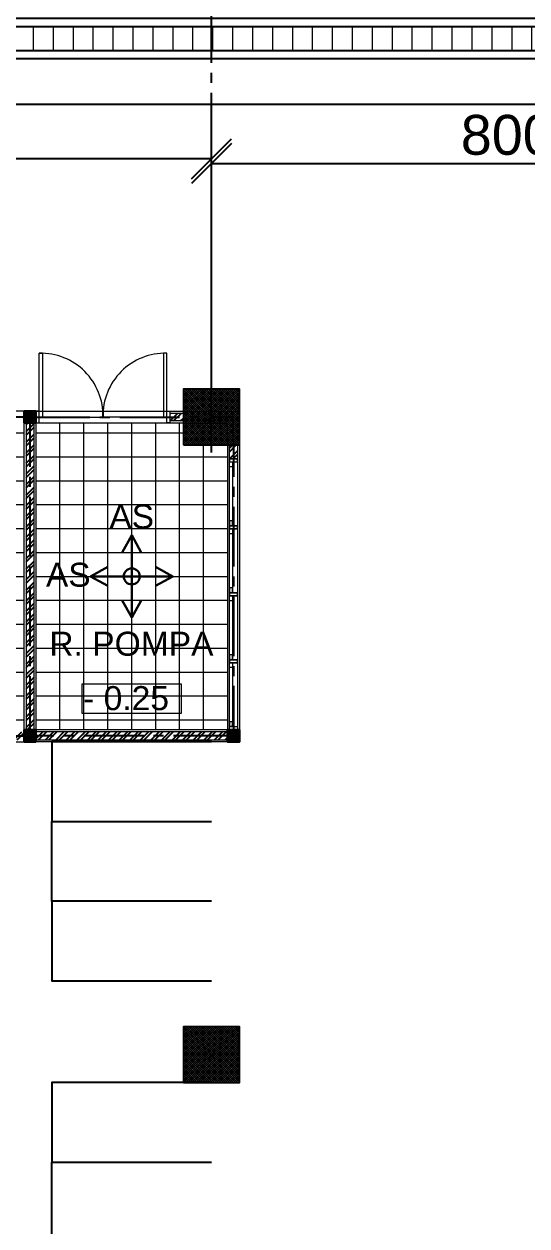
# Model space of a CAD drawing. Header units: inches. Extents: x 249 to 1192, y -18 to 440.
# Drawn here: x 435.16 to 441.46, y 263.44 to 278.52 of the extents above; entities that cross this region are included whole.
import ezdxf

# ---------------------------------------------------------------- set-up
doc = ezdxf.new("R2010")
doc.units = ezdxf.units.IN
doc.header["$MEASUREMENT"] = 0
doc.linetypes.add('CENTER2', pattern=[1.125, 0.75, -0.125, 0.125, -0.125])
for name, color, linetype, lineweight in [('ARSIR BETON', 8, 'Continuous', 0), ('DIMENSI', 85, 'Continuous', 20), ('DINDING', 6, 'Continuous', 0), ('DINDING2', 137, 'Continuous', 20), ('KERAMIKK', 142, 'Continuous', 5), ('kol', 1, 'Continuous', 30), ('KUSEN', 16, 'Continuous', 15), ('NOT', 7, 'Continuous', 9), ('TEXT (KET. RUANG)', 7, 'Continuous', 5)]:
    doc.layers.add(name, color=color, linetype=linetype, lineweight=lineweight)
for name, color, linetype in [('ARSIR DINDING', 64, 'Continuous'), ('AS', 15, 'CENTER2'), ('KENDARAAN', 9, 'Continuous'), ('KOLOM', 5, 'Continuous'), ('SALURAN', 117, 'Continuous')]:
    doc.layers.add(name, color=color, linetype=linetype)
doc.styles.get("Standard").update_dxf_attribs({"font": 'arial.ttf'})
doc.dimstyles.new('UK. GDG PERTEMUAN', dxfattribs={"dimtxt": 0.5, "dimasz": 0.5, "dimexe": 0.5, "dimexo": 0.05, "dimgap": 0.1, "dimtad": 2, "dimdec": 0, "dimlfac": 100, "dimzin": 0, "dimdsep": 46, "dimtxsty": 'Standard', "dimblk": 'OBLIQUE', "dimcen": 0.09, "dimclrd": 8, "dimclre": 256, "dimclrt": 256, "dimadec": 0, "dimazin": 0, "dimtfac": 1, "dimtdec": 0, "dimtofl": 0, "dimtmove": 0, "dimatfit": 3, "dimldrblk": 'OBLIQUE', "dimfxl": 0, "dimtolj": 1, "dimtzin": 0, "dimarcsym": 0})

# ---------------------------------------------------------------- blocks, each defined once
blk = doc.blocks.new('K1')
at = {"layer": 'ARSIR BETON'}
h = blk.add_hatch(dxfattribs=at)
h.set_pattern_fill('ANSI37', color=256, scale=0.15, style=0)
h.set_pattern_definition([(45, (258.37489, 277.120751), (-0.01325825, 0.01325825), []), (135, (258.37489, 277.120751), (-0.01325825, -0.01325825), [])])
h.paths.add_polyline_path([(259.125, 277.171), (259.125, 277.871), (258.425, 277.871), (258.425, 277.171)])
at = {"layer": 'KOLOM'}
blk.add_lwpolyline([(258.425, 277.171), (259.125, 277.171), (259.125, 277.871), (258.425, 277.871)], close=True, dxfattribs=at)
for points in [[(258.725, 277.571), (258.825, 277.471)], [(258.725, 277.471), (258.825, 277.571)]]:
    blk.add_lwpolyline(points, dxfattribs=at)
blk = doc.blocks.new('P1')
for points in [[(-56.664, 234.186), (-56.664, 234.986), (-56.624, 234.986), (-56.624, 234.186), (-56.664, 234.186)], [(-55.064, 234.186), (-55.064, 234.986), (-55.104, 234.986), (-55.104, 234.186), (-55.064, 234.186)], [(-56.664, 234.186), (-55.864, 234.186)], [(-55.064, 234.186), (-55.864, 234.186)]]:
    blk.add_lwpolyline(points)
for points in [[(-56.704, 234.111), (-56.664, 234.111), (-56.664, 234.261), (-56.704, 234.261)], [(-55.024, 234.111), (-55.064, 234.111), (-55.064, 234.261), (-55.024, 234.261)]]:
    blk.add_lwpolyline(points, close=True)
for centre, start, end in [((-56.644, 234.206), 358.5312, 91.4688), ((-55.084, 234.206), 88.5312, 181.4688)]:
    blk.add_arc(centre, 0.78, start, end)
blk = doc.blocks.new('K2')
at = {"layer": 'ARSIR BETON'}
h = blk.add_hatch(dxfattribs=at)
h.set_pattern_fill('ANSI37', color=256, scale=0.1, style=0)
h.set_pattern_definition([(45, (-38.743626, 268.082874), (-0.0088388, 0.0088388), []), (135, (-38.743626, 268.082874), (-0.0088388, -0.0088388), [])])
h.paths.add_polyline_path([(-38.594, 268.233), (-38.744, 268.233), (-38.744, 268.083), (-38.594, 268.083)])
at = {"layer": 'KOLOM'}
blk.add_lwpolyline([(-38.744, 268.083), (-38.594, 268.083), (-38.594, 268.233), (-38.744, 268.233)], close=True, dxfattribs=at)
blk = doc.blocks.new('_Oblique')
at = {"color": 0, "linetype": 'ByBlock', "lineweight": -2}
blk.add_line((-0.5, -0.5), (0.5, 0.5), dxfattribs=at)
blk = doc.blocks.new('*D453')
at = {"layer": 'DEFPOINTS', "color": 0}
for p in [(445.507, 276.774), (437.507, 274.32), (445.507, 274.32)]:
    blk.add_point(p, dxfattribs=at)
at = {"layer": 'DIMENSI', "lineweight": -2}
for p, q in [((437.507, 274.37), (437.507, 277.274)), ((445.507, 274.37), (445.507, 277.274))]:
    blk.add_line(p, q, dxfattribs=at)
at = {"layer": 'DIMENSI', "color": 8, "lineweight": -2}
blk.add_line((437.507, 276.774), (445.507, 276.774), dxfattribs=at)
at = {"layer": 'DIMENSI', "color": 8, "lineweight": -2, "xscale": 0.5, "yscale": 0.5, "zscale": 0.5, "rotation": 180}
blk.add_blockref('_Oblique', (437.507, 276.774), dxfattribs=at)
at = {"layer": 'DIMENSI', "color": 8, "lineweight": -2, "xscale": 0.5, "yscale": 0.5, "zscale": 0.5}
blk.add_blockref('_Oblique', (445.507, 276.774), dxfattribs=at)
at = {"layer": 'DIMENSI', "insert": (441.507, 277.129), "char_height": 0.5, "attachment_point": 5}
blk.add_mtext('\\A1;800.0', dxfattribs=at)
blk = doc.blocks.new('*D458')
at = {"layer": 'DEFPOINTS', "color": 0}
for p in [(429.507, 276.831), (429.507, 273.095), (437.507, 273.095)]:
    blk.add_point(p, dxfattribs=at)
at = {"layer": 'DIMENSI', "lineweight": -2}
for p, q in [((429.507, 273.145), (429.507, 277.331)), ((437.507, 273.145), (437.507, 277.331))]:
    blk.add_line(p, q, dxfattribs=at)
at = {"layer": 'DIMENSI', "color": 8, "lineweight": -2}
blk.add_line((437.507, 276.831), (429.507, 276.831), dxfattribs=at)
at = {"layer": 'DIMENSI', "color": 8, "lineweight": -2, "xscale": 0.5, "yscale": 0.5, "zscale": 0.5, "rotation": 180}
blk.add_blockref('_Oblique', (429.507, 276.831), dxfattribs=at)
at = {"layer": 'DIMENSI', "color": 8, "lineweight": -2, "xscale": 0.5, "yscale": 0.5, "zscale": 0.5}
blk.add_blockref('_Oblique', (437.507, 276.831), dxfattribs=at)
at = {"layer": 'DIMENSI', "insert": (433.507, 277.187), "char_height": 0.5, "attachment_point": 5}
blk.add_mtext('\\A1;800.0', dxfattribs=at)
blk = doc.blocks.new('*D460')
at = {"layer": 'DEFPOINTS', "color": 0}
for p in [(480.507, 277.518), (429.507, 275.87), (480.507, 275.822)]:
    blk.add_point(p, dxfattribs=at)
at = {"layer": 'DIMENSI', "lineweight": -2}
for p, q in [((429.507, 275.92), (429.507, 278.018)), ((480.507, 275.872), (480.507, 278.018))]:
    blk.add_line(p, q, dxfattribs=at)
at = {"layer": 'DIMENSI', "color": 8, "lineweight": -2}
blk.add_line((429.507, 277.518), (480.507, 277.518), dxfattribs=at)
at = {"layer": 'DIMENSI', "color": 8, "lineweight": -2, "xscale": 0.5, "yscale": 0.5, "zscale": 0.5, "rotation": 180}
blk.add_blockref('_Oblique', (429.507, 277.518), dxfattribs=at)
at = {"layer": 'DIMENSI', "color": 8, "lineweight": -2, "xscale": 0.5, "yscale": 0.5, "zscale": 0.5}
blk.add_blockref('_Oblique', (480.507, 277.518), dxfattribs=at)
at = {"layer": 'DIMENSI', "insert": (455.007, 277.873), "char_height": 0.5, "attachment_point": 5}
blk.add_mtext('\\A1;5100.0', dxfattribs=at)

msp = doc.modelspace()

# ---------------------------------------------------------------- hatches: boundary and pattern name
at = {"layer": 'ARSIR DINDING'}
h = msp.add_hatch(dxfattribs=at)
h.set_pattern_fill('ANSI32', color=256, scale=0.25, style=0)
h.set_pattern_definition([(45, (429.85718, 269.54204), (-0.0662913, 0.0662913), []), (45, (429.90137, 269.54204), (-0.0662913, 0.0662913), [])])
h.paths.add_polyline_path([(433.4774, 273.542), (429.8572, 273.542), (429.8572, 273.642), (433.4774, 273.642)])
h.paths.add_polyline_path([(435.1824, 269.667), (435.2824, 269.667), (435.2824, 273.517), (435.1824, 273.517)])
h.paths.add_polyline_path([(437.7074, 269.642), (435.3074, 269.642), (435.3074, 269.5421), (437.7074, 269.5421)])
h.paths.add_polyline_path([(430.5578, 269.642), (435.1574, 269.642), (435.1574, 269.542), (430.5578, 269.542)])
h = msp.add_hatch(dxfattribs=at)
h.set_pattern_fill('ANSI32', color=256, scale=0.25, style=0)
h.set_pattern_definition([(45, (436.987405, 273.54204), (-0.06629, 0.06629), []), (45, (437.0316, 273.54204), (-0.06629, 0.06629), [])])
h.paths.add_polyline_path([(436.9874, 273.642), (437.1574, 273.642), (437.1574, 273.542), (436.9874, 273.542)])
h = msp.add_hatch(dxfattribs=at)
h.set_pattern_fill('ANSI32', color=256, scale=0.25, style=0)
h.set_pattern_definition([(45, (437.73243, 273.06791), (-0.06629, 0.06629), []), (45, (437.77663, 273.06791), (-0.06629, 0.06629), [])])
h.paths.add_polyline_path([(437.8324, 273.242), (437.7824, 273.242), (437.7824, 273.0679), (437.8324, 273.0679)])
h.paths.add_polyline_path([(437.7824, 273.242), (437.7324, 273.242), (437.7324, 273.0679), (437.7824, 273.0679)])
at = {"layer": 'DINDING2'}
h = msp.add_hatch(dxfattribs=at)
h.set_pattern_fill('_USER', color=23, scale=0.25, angle=90, style=0, pattern_type=0)
h.set_pattern_definition([(90, (444.02546, 278.19204), (-0.25, 2e-17), [])])
h.paths.add_polyline_path([(427.5577, 278.492), (427.5577, 278.192), (480.8572, 278.192), (480.8572, 278.492)])
at = {"layer": 'KERAMIKK'}
h = msp.add_hatch(dxfattribs=at)
h.set_pattern_fill('_USER', color=256, scale=0.3, style=0, double=1, pattern_type=0)
h.set_pattern_definition([(0, (432.2323, 271.59205), (0, 0.3), []), (90, (432.2323, 271.59205), (-0.3, 2e-17), [])])
h.paths.add_polyline_path([(429.8572, 273.242), (429.8572, 273.517), (435.1574, 273.517), (435.1574, 269.6671), (429.3072, 269.667), (429.3072, 273.242)])
h = msp.add_hatch(dxfattribs=at)
h.set_pattern_fill('_USER', color=256, scale=0.3, style=0, double=1, pattern_type=0)
h.set_pattern_definition([(0, (436.50743, 271.59204), (0, 0.3), []), (90, (436.50743, 271.59204), (-0.3, 2e-17), [])])
edge = h.paths.add_edge_path()
edge.add_line((435.3074, 273.517), (437.1574, 273.517))
edge.add_line((437.1574, 273.517), (437.1574, 273.242))
edge.add_line((437.1574, 273.242), (437.7074, 273.242))
edge.add_line((437.7074, 273.242), (437.7074, 269.667))
edge.add_line((437.7074, 269.667), (435.3074, 269.6672))
edge.add_line((435.3074, 269.6672), (435.3077, 273.517))

# ---------------------------------------------------------------- linework, layer by layer
at = {"layer": 'AS'}
msp.add_lwpolyline([(437.5074, 276.9105), (437.5074, 278.7913)], dxfattribs=at)
for points in [[(429.2322, 269.592), (435.2324, 269.592), (435.2324, 273.592), (429.2322, 273.592)], [(437.7824, 269.592), (435.2324, 269.5921), (435.2324, 273.592), (437.7824, 273.592)]]:
    msp.add_lwpolyline(points, close=True, dxfattribs=at)
at = {"layer": 'DINDING'}
for points in [[(429.1572, 269.517), (435.3074, 269.517), (435.3074, 273.667), (429.1572, 273.667)], [(437.8574, 269.517), (435.1574, 269.5171), (435.1574, 273.667), (437.8574, 273.667)], [(437.7074, 269.667), (435.3074, 269.6671), (435.3074, 273.517), (437.7074, 273.517)]]:
    msp.add_lwpolyline(points, close=True, dxfattribs=at)
at = {"layer": 'DINDING2'}
for points in [[(436.9874, 273.642), (437.1574, 273.642), (437.1574, 273.542), (436.9874, 273.542)], [(435.1824, 269.667), (435.2824, 269.667), (435.2824, 273.517), (435.1824, 273.517)], [(437.7324, 273.242), (437.8324, 273.242), (437.8324, 269.642), (437.7324, 269.642)], [(437.7074, 269.642), (435.3074, 269.642), (435.3074, 269.5421), (437.7074, 269.5421)]]:
    msp.add_lwpolyline(points, close=True, dxfattribs=at)
at = {"layer": 'KENDARAAN'}
for points in [[(437.5072, 269.5171), (435.5072, 269.5171), (435.5072, 268.5171), (437.5072, 268.5171)], [(437.5072, 267.5171), (435.5072, 267.5171), (435.5072, 268.5171), (437.5072, 268.5171)], [(437.5072, 267.5171), (435.5072, 267.5171), (435.5072, 266.5171), (437.5072, 266.5171)], [(437.5072, 265.242), (435.5072, 265.242), (435.5072, 264.242), (437.5072, 264.242)], [(437.5072, 263.242), (435.5072, 263.242), (435.5072, 264.242), (437.5072, 264.242)]]:
    msp.add_lwpolyline(points, dxfattribs=at)
at = {"layer": 'kol'}
for q in [(436.5074, 272.1084), (435.9923, 271.5921), (437.0226, 271.5921), (436.5074, 271.0757)]:
    msp.add_line((436.5074, 271.5921), q, dxfattribs=at)
for points in [[(436.3884, 271.8924), (436.5074, 272.1084), (436.6265, 271.8924)], [(436.2083, 271.7111), (435.9923, 271.5921), (436.2083, 271.473)], [(436.8066, 271.7111), (437.0226, 271.5921), (436.8066, 271.473)], [(436.3884, 271.2917), (436.5074, 271.0757), (436.6265, 271.2917)]]:
    msp.add_lwpolyline(points, dxfattribs=at)
msp.add_circle((436.5074, 271.5921), 0.1, dxfattribs=at)
at = {"layer": 'KUSEN'}
for points in [[(437.7324, 273.0279), (437.8324, 273.0279), (437.8324, 273.0679), (437.7324, 273.0679)], [(437.8324, 272.1877), (437.7324, 272.1877), (437.7324, 273.0679), (437.8324, 273.0679)], [(437.7324, 273.0679), (437.8324, 273.0679), (437.8324, 269.6671), (437.7324, 269.6671)], [(437.7724, 272.2277), (437.7324, 272.2277), (437.7324, 273.0279), (437.7724, 273.0279)], [(437.7324, 272.1877), (437.8324, 272.1877), (437.8324, 272.2277), (437.7324, 272.2277)], [(437.8324, 271.3475), (437.7324, 271.3475), (437.7324, 272.2277), (437.8324, 272.2277)], [(437.7324, 272.2277), (437.8324, 272.2277), (437.8324, 272.1877), (437.7324, 272.1877)], [(437.7724, 271.3875), (437.7324, 271.3875), (437.7324, 272.1877), (437.7724, 272.1877)], [(437.7324, 271.3475), (437.8324, 271.3475), (437.8324, 271.3875), (437.7324, 271.3875)], [(437.8324, 270.5073), (437.7324, 270.5073), (437.7324, 271.3875), (437.8324, 271.3875)], [(437.7324, 271.3875), (437.8324, 271.3875), (437.8324, 271.3475), (437.7324, 271.3475)], [(437.7724, 270.5473), (437.7324, 270.5473), (437.7324, 271.3475), (437.7724, 271.3475)], [(437.7324, 270.5073), (437.8324, 270.5073), (437.8324, 270.5473), (437.7324, 270.5473)], [(437.8324, 269.6671), (437.7324, 269.6671), (437.7324, 270.5473), (437.8324, 270.5473)], [(437.7324, 270.5473), (437.8324, 270.5473), (437.8324, 270.5073), (437.7324, 270.5073)], [(437.7724, 269.7071), (437.7324, 269.7071), (437.7324, 270.5073), (437.7724, 270.5073)], [(437.7324, 269.7071), (437.8324, 269.7071), (437.8324, 269.6671), (437.7324, 269.6671)]]:
    msp.add_lwpolyline(points, close=True, dxfattribs=at)
for points in [[(437.7724, 273.0279), (437.7724, 272.9679), (437.7324, 272.9679), (437.7324, 273.0279), (437.7724, 273.0279)], [(437.7724, 272.2277), (437.7724, 272.2877), (437.7324, 272.2877), (437.7324, 272.2277), (437.7724, 272.2277)], [(437.7724, 272.1877), (437.7724, 272.1277), (437.7324, 272.1277), (437.7324, 272.1877), (437.7724, 272.1877)], [(437.7724, 271.3875), (437.7724, 271.4475), (437.7324, 271.4475), (437.7324, 271.3875), (437.7724, 271.3875)], [(437.7724, 271.3475), (437.7724, 271.2875), (437.7324, 271.2875), (437.7324, 271.3475), (437.7724, 271.3475)], [(437.7724, 270.5473), (437.7724, 270.6073), (437.7324, 270.6073), (437.7324, 270.5473), (437.7724, 270.5473)], [(437.7724, 270.5073), (437.7724, 270.4473), (437.7324, 270.4473), (437.7324, 270.5073), (437.7724, 270.5073)], [(437.7724, 269.7071), (437.7724, 269.7671), (437.7324, 269.7671), (437.7324, 269.7071), (437.7724, 269.7071)]]:
    msp.add_lwpolyline(points, dxfattribs=at)
at = {"layer": 'SALURAN'}
for points in [[(427.5072, 278.092), (480.8572, 278.0915), (480.8572, 278.5915), (427.5072, 278.592)], [(427.5577, 278.492), (480.8572, 278.492)], [(427.5577, 278.192), (480.8572, 278.192)]]:
    msp.add_lwpolyline(points, dxfattribs=at)
at = {"layer": 'TEXT (KET. RUANG)', "color": 1}
msp.add_lwpolyline([(435.8862, 270.2435), (437.1287, 270.2435), (437.1287, 269.8704), (435.8862, 269.8704)], close=True, dxfattribs=at)

# ---------------------------------------------------------------- block references
at = {"xscale": -1, "rotation": 180}
for p in [(473.901, 541.75), (473.9011, 537.75), (476.4511, 537.75)]:
    msp.add_blockref('K2', p, dxfattribs=at)
at = {"rotation": 359.9955922790221}
for p in [(473.8804, 5.4312), (473.8804, 1.4312), (476.4304, 1.4312)]:
    msp.add_blockref('K2', p, dxfattribs=at)
at = {"layer": 'KOLOM'}
for p in [(178.7325, -3.9287), (178.7325, -11.9287)]:
    msp.add_blockref('K1', p, dxfattribs=at)
at = {"layer": 'KUSEN'}
msp.add_blockref('P1', (492.0111, 39.4059), dxfattribs=at)

# ---------------------------------------------------------------- texts
at = {"layer": 'NOT', "char_height": 0.3}
for s, insert, attachment_point in [('\\pi0.040789;AS', (436.1868, 272.4943), 1), ('AS', (435.9916, 271.7632), 3)]:
    msp.add_mtext_dynamic_manual_height_columns(s, width=0.618755, gutter_width=12.5, heights=[0], dxfattribs=dict(at, insert=insert, attachment_point=attachment_point))
at = {"layer": 'TEXT (KET. RUANG)'}
for s, p in [(' R. POMPA', (435.3569, 270.5966)), ('- 0.25', (435.898, 269.9138))]:
    msp.add_text(s, height=0.3015, dxfattribs=at).set_placement(p)

# ---------------------------------------------------------------- dimensions: what is measured, and where the dimension line sits
at = {"layer": 'DIMENSI'}
dim = msp.add_linear_dim(base=(480.5074, 277.5177), p1=(429.5074, 275.8695), p2=(480.5074, 275.8217), dimstyle='UK. GDG PERTEMUAN', override={"dimdec": 1}, dxfattribs=at)
dim.commit()
dim.dimension.update_dxf_attribs({"geometry": '*D460', "text_midpoint": (455.0074, 277.873)})
for p1, p2, distance, picture, middle in [((437.5074, 273.0945), (429.5074, 273.0945), -3.7369, '*D458', (433.5074, 277.1868)), ((437.5074, 274.3195), (445.5074, 274.3195), 2.4544, '*D453', (441.5074, 277.1292))]:
    dim = msp.add_aligned_dim(p1=p1, p2=p2, distance=distance, dimstyle='UK. GDG PERTEMUAN', override={"dimdec": 1}, dxfattribs=at)
    dim.commit()
    dim.dimension.update_dxf_attribs({"geometry": picture, "text_midpoint": middle})

doc.saveas('drawing.dxf')
